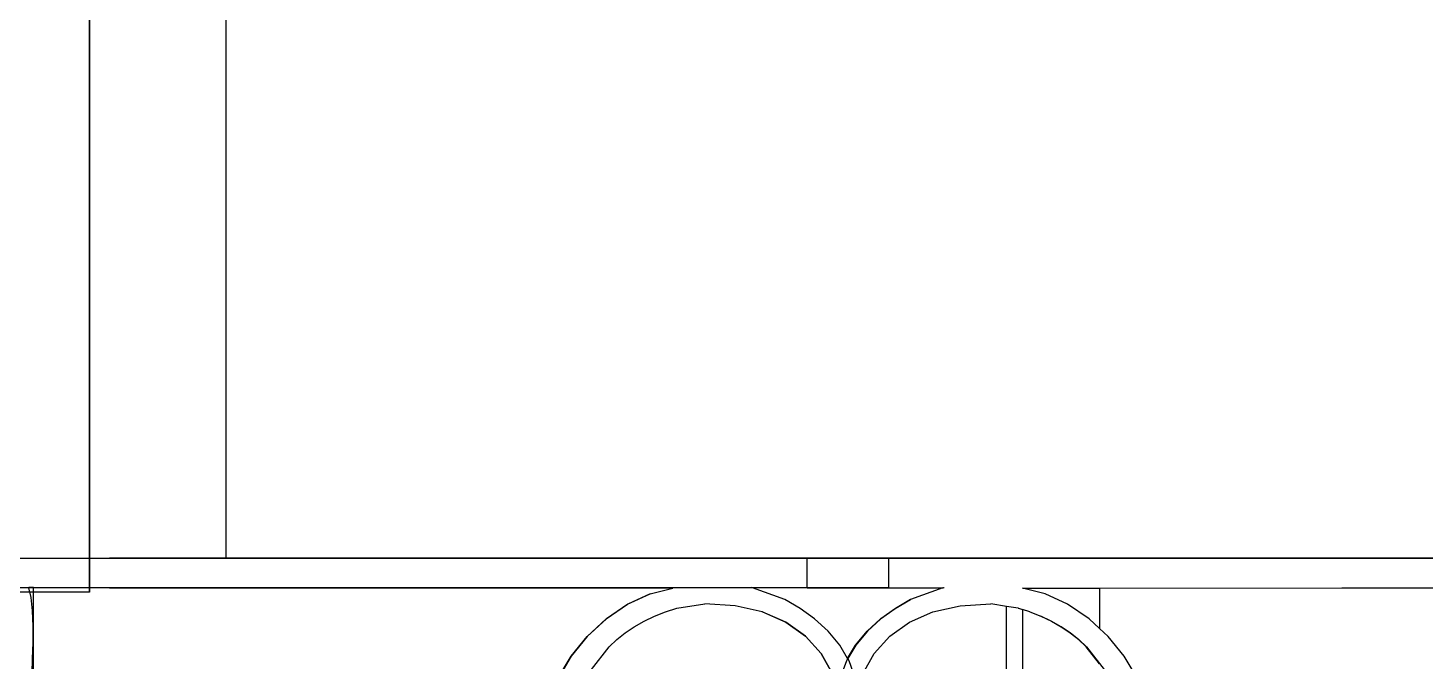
# Model space of a CAD drawing. Header units: inches. Extents: x 1397 to 20304, y -27267 to -746.
# Drawn here: x 3000.76 to 3041.59, y -9086.18 to -9067.66 of the extents above; entities that cross this region are included whole.
import ezdxf

# ---------------------------------------------------------------- set-up
doc = ezdxf.new("R2010")
doc.units = ezdxf.units.IN
doc.header["$LTSCALE"] = 17
doc.header["$MEASUREMENT"] = 0
doc.layers.add('OUTLINE', color=1, linetype='Continuous', lineweight=25)

# ---------------------------------------------------------------- blocks, each defined once
blk = doc.blocks.new('kk')
for p, q in [((-1759, -2491.1), (-1656.537, -2491.1)), ((-1750.266, -2491.1), (-1748.633, -2491.1)), ((-1748.633, -2491.1), (-1746.408, -2491.1)), ((-1726.021, -2491.1), (-1746.408, -2491.1)), ((-1726.021, -2491.969), (-1726.021, -2491.1)), ((-1723.644, -2491.1), (-1726.021, -2491.1)), ((-1723.644, -2491.1), (-1723.644, -2491.969)), ((-1720.193, -2491.1), (-1723.644, -2491.1)), ((-1719.728, -2491.1), (-1720.193, -2491.1)), ((-1717.483, -2491.1), (-1719.728, -2491.1)), ((-1691.267, -2491.1), (-1717.483, -2491.1)), ((-1748.769, -2491.976), (-1749.038, -2491.976)), ((-1748.769, -2491.976), (-1748.771, -2491.965)), ((-1748.633, -2491.965), (-1748.771, -2491.965)), ((-1748.701, -2492.256), (-1748.769, -2491.976)), ((-1748.633, -2491.976), (-1748.769, -2491.976)), ((-1748.661, -2492.644), (-1748.701, -2492.256)), ((-1748.633, -2491.976), (-1748.633, -2491.965)), ((-1746.408, -2491.968), (-1748.633, -2491.965)), ((-1748.633, -2494.784), (-1748.633, -2491.976)), ((-1746.408, -2491.976), (-1748.633, -2491.976)), ((-1746.408, -2491.968), (-1746.408, -2491.976)), ((-1746.408, -2491.968), (-1739.286, -2491.976)), ((-1739.286, -2491.976), (-1746.408, -2491.976)), ((-1739.286, -2491.976), (-1739.281, -2491.976)), ((-1727.624, -2491.976), (-1739.281, -2491.976)), ((-1739.281, -2491.976), (-1729.952, -2491.986)), ((-1731.27, -2492.453), (-1730.613, -2492.145)), ((-1730.608, -2492.145), (-1731.265, -2492.453)), ((-1730.608, -2492.145), (-1730.613, -2492.145)), ((-1730.608, -2492.145), (-1729.952, -2491.986)), ((-1729.952, -2491.986), (-1729.948, -2491.986)), ((-1727.624, -2491.976), (-1727.655, -2491.965)), ((-1726.035, -2491.969), (-1727.655, -2491.965)), ((-1726.675, -2492.311), (-1727.624, -2491.976)), ((-1726.035, -2491.976), (-1727.624, -2491.976)), ((-1726.231, -2492.572), (-1726.675, -2492.311)), ((-1726.035, -2491.969), (-1726.035, -2491.976)), ((-1726.021, -2491.969), (-1726.035, -2491.969)), ((-1726.021, -2491.976), (-1726.035, -2491.976)), ((-1726.021, -2491.976), (-1726.021, -2491.969)), ((-1726.021, -2491.969), (-1724.839, -2491.973)), ((-1726.021, -2491.976), (-1724.839, -2491.973)), ((-1723.658, -2491.976), (-1726.021, -2491.976)), ((-1724.839, -2491.973), (-1723.644, -2491.969)), ((-1723.658, -2491.976), (-1724.839, -2491.973)), ((-1723.658, -2491.976), (-1723.644, -2491.976)), ((-1723.644, -2491.969), (-1722.024, -2491.965)), ((-1723.644, -2491.969), (-1723.644, -2491.976)), ((-1723.644, -2491.976), (-1722.055, -2491.976)), ((-1723.448, -2492.572), (-1723.004, -2492.311)), ((-1722.999, -2492.311), (-1723.443, -2492.572)), ((-1723.004, -2492.311), (-1722.999, -2492.311)), ((-1722.055, -2491.976), (-1722.999, -2492.311)), ((-1722.055, -2491.976), (-1722.051, -2491.976)), ((-1722.051, -2491.976), (-1722.024, -2491.965)), ((-1722.024, -2491.965), (-1722.02, -2491.965)), ((-1719.726, -2491.986), (-1717.483, -2491.984)), ((-1719.066, -2492.145), (-1719.726, -2491.986)), ((-1718.409, -2492.453), (-1719.066, -2492.145)), ((-1717.483, -2491.984), (-1710.393, -2491.976)), ((-1717.483, -2491.984), (-1717.483, -2493.159)), ((-1710.393, -2491.976), (-1700.907, -2491.965)), ((-1710.393, -2491.976), (-1700.91, -2491.976)), ((-1748.646, -2493.095), (-1748.661, -2492.644)), ((-1731.894, -2492.881), (-1731.27, -2492.453)), ((-1731.265, -2492.453), (-1731.889, -2492.881)), ((-1731.265, -2492.453), (-1731.27, -2492.453)), ((-1730.486, -2492.802), (-1730.165, -2492.676)), ((-1730.165, -2492.676), (-1729.828, -2492.57)), ((-1729.828, -2492.57), (-1729.016, -2492.441)), ((-1728.127, -2492.497), (-1729.016, -2492.441)), ((-1728.127, -2492.497), (-1728.122, -2492.497)), ((-1727.333, -2492.678), (-1728.122, -2492.497)), ((-1726.645, -2492.976), (-1727.333, -2492.678)), ((-1727.328, -2492.678), (-1727.333, -2492.678)), ((-1727.328, -2492.678), (-1726.641, -2492.976)), ((-1725.804, -2492.88), (-1726.231, -2492.572)), ((-1723.875, -2492.88), (-1723.448, -2492.572)), ((-1723.443, -2492.572), (-1723.87, -2492.88)), ((-1723.448, -2492.572), (-1723.443, -2492.572)), ((-1723.033, -2492.976), (-1722.346, -2492.678)), ((-1722.346, -2492.678), (-1721.552, -2492.497)), ((-1721.552, -2492.497), (-1720.658, -2492.441)), ((-1720.193, -2492.516), (-1720.658, -2492.441)), ((-1720.193, -2501.977), (-1720.193, -2492.516)), ((-1719.851, -2492.57), (-1720.193, -2492.516)), ((-1719.851, -2492.57), (-1719.846, -2492.57)), ((-1719.846, -2492.57), (-1719.728, -2492.609)), ((-1719.728, -2492.609), (-1719.728, -2501.605)), ((-1719.514, -2492.676), (-1719.728, -2492.609)), ((-1719.514, -2492.676), (-1719.51, -2492.676)), ((-1719.51, -2492.676), (-1719.193, -2492.802)), ((-1717.785, -2492.881), (-1718.409, -2492.453)), ((-1748.647, -2493.573), (-1748.646, -2493.095)), ((-1732.455, -2493.396), (-1731.894, -2492.881)), ((-1731.889, -2492.881), (-1732.45, -2493.396)), ((-1731.889, -2492.881), (-1731.894, -2492.881)), ((-1731.343, -2493.289), (-1731.076, -2493.109)), ((-1731.076, -2493.109), (-1730.79, -2492.947)), ((-1730.79, -2492.947), (-1730.486, -2492.802)), ((-1726.07, -2493.382), (-1726.645, -2492.976)), ((-1726.641, -2492.976), (-1726.645, -2492.976)), ((-1726.641, -2492.976), (-1726.066, -2493.382)), ((-1725.412, -2493.237), (-1725.804, -2492.88)), ((-1724.267, -2493.237), (-1723.875, -2492.88)), ((-1723.87, -2492.88), (-1724.262, -2493.237)), ((-1723.875, -2492.88), (-1723.87, -2492.88)), ((-1723.609, -2493.382), (-1723.033, -2492.976)), ((-1719.193, -2492.802), (-1719.189, -2492.802)), ((-1718.889, -2492.947), (-1719.193, -2492.802)), ((-1719.189, -2492.802), (-1718.884, -2492.947)), ((-1718.889, -2492.947), (-1718.884, -2492.947)), ((-1718.603, -2493.109), (-1718.889, -2492.947)), ((-1718.884, -2492.947), (-1718.598, -2493.109)), ((-1718.336, -2493.289), (-1718.603, -2493.109)), ((-1718.603, -2493.109), (-1718.598, -2493.109)), ((-1718.598, -2493.109), (-1718.331, -2493.289)), ((-1717.483, -2493.159), (-1717.785, -2492.881)), ((-1717.224, -2493.396), (-1717.483, -2493.159)), ((-1748.658, -2494.043), (-1748.647, -2493.573)), ((-1732.923, -2493.966), (-1732.455, -2493.396)), ((-1732.45, -2493.396), (-1732.919, -2493.966)), ((-1732.45, -2493.396), (-1732.455, -2493.396)), ((-1731.811, -2493.695), (-1731.588, -2493.485)), ((-1731.588, -2493.485), (-1731.343, -2493.289)), ((-1725.614, -2493.887), (-1726.07, -2493.382)), ((-1726.066, -2493.382), (-1726.07, -2493.382)), ((-1726.066, -2493.382), (-1725.609, -2493.887)), ((-1725.071, -2493.646), (-1725.412, -2493.237)), ((-1724.608, -2493.646), (-1724.267, -2493.237)), ((-1724.262, -2493.237), (-1724.604, -2493.646)), ((-1724.267, -2493.237), (-1724.262, -2493.237)), ((-1724.065, -2493.887), (-1723.609, -2493.382)), ((-1718.336, -2493.289), (-1718.331, -2493.289)), ((-1718.091, -2493.485), (-1718.336, -2493.289)), ((-1718.331, -2493.289), (-1718.086, -2493.485)), ((-1718.091, -2493.485), (-1718.086, -2493.485)), ((-1717.868, -2493.695), (-1718.091, -2493.485)), ((-1718.086, -2493.485), (-1717.863, -2493.695)), ((-1716.756, -2493.966), (-1717.224, -2493.396)), ((-1733.27, -2494.559), (-1732.923, -2493.966)), ((-1732.919, -2493.966), (-1733.265, -2494.559)), ((-1732.919, -2493.966), (-1732.923, -2493.966)), ((-1732.329, -2494.364), (-1731.811, -2493.695)), ((-1725.281, -2494.485), (-1725.614, -2493.887)), ((-1725.609, -2493.887), (-1725.614, -2493.887)), ((-1725.609, -2493.887), (-1725.277, -2494.485)), ((-1724.839, -2494.038), (-1725.071, -2493.646)), ((-1724.839, -2494.038), (-1724.608, -2493.646)), ((-1724.604, -2493.646), (-1724.837, -2494.042)), ((-1724.608, -2493.646), (-1724.604, -2493.646)), ((-1724.398, -2494.485), (-1724.065, -2493.887)), ((-1717.868, -2493.695), (-1717.863, -2493.695)), ((-1717.483, -2494.192), (-1717.868, -2493.695)), ((-1717.863, -2493.695), (-1717.345, -2494.364)), ((-1716.409, -2494.559), (-1716.756, -2493.966)), ((-1748.67, -2494.47), (-1748.658, -2494.043)), ((-1724.876, -2494.109), (-1725.064, -2494.629)), ((-1724.837, -2494.042), (-1724.876, -2494.109)), ((-1724.837, -2494.042), (-1724.839, -2494.038)), ((-1724.798, -2494.109), (-1724.837, -2494.042)), ((-1724.61, -2494.629), (-1724.798, -2494.109))]:
    blk.add_line(p, q)

msp = doc.modelspace()

# ---------------------------------------------------------------- linework, layer by layer
at = {"layer": 'OUTLINE'}
for p, q in [((3006.555, -9083.163), (3006.555, -9022.163)), ((3002.555, -9084.163), (3002.555, -9054.163))]:
    msp.add_line(p, q, dxfattribs=at)
msp.add_lwpolyline([(3002.555, -9054.163), (3002.555, -9084.163), (2990.555, -9084.163), (2990.555, -9054.163)], dxfattribs=at)

# ---------------------------------------------------------------- block references
msp.add_blockref('kk', (4749.555, -6592.063), dxfattribs=at)

doc.saveas('drawing.dxf')
